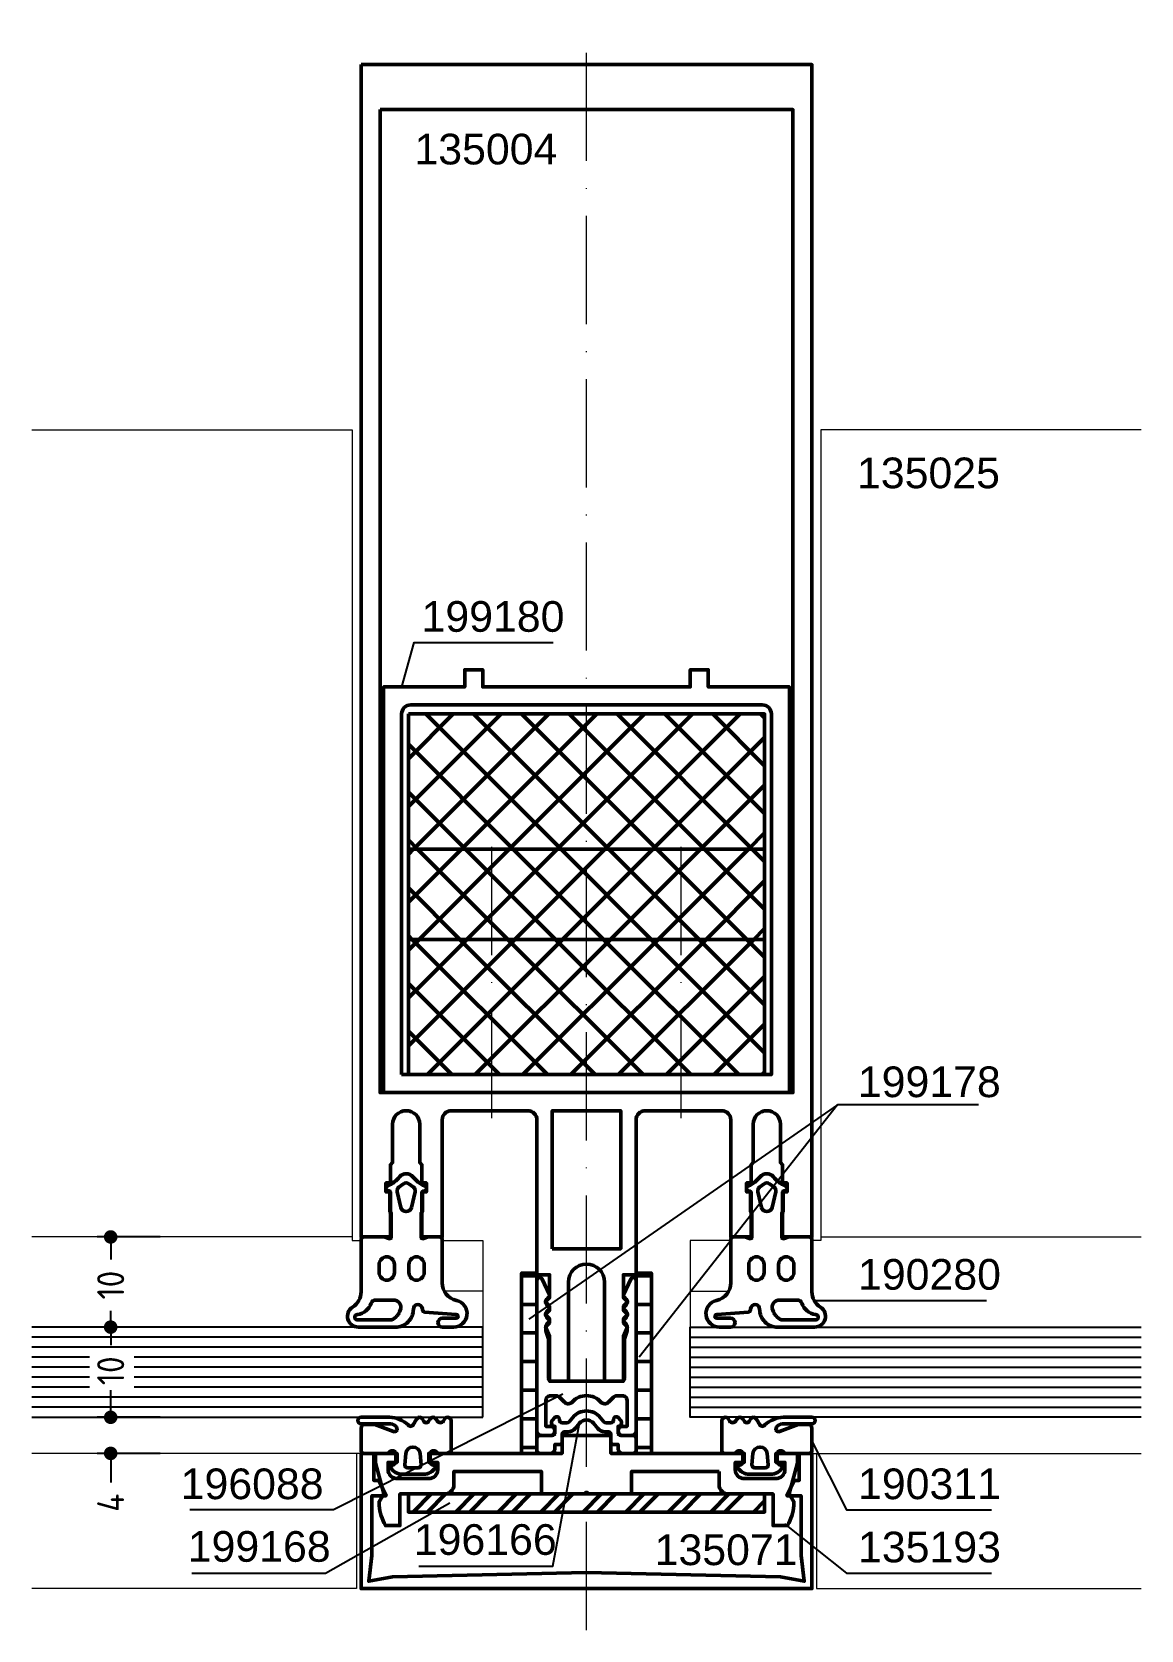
# Model space of a CAD drawing. Header units: millimetres. Extents: x -62 to 61, y -28 to 150.
import ezdxf
from ezdxf.enums import TextEntityAlignment as Align

# ---------------------------------------------------------------- set-up
doc = ezdxf.new("R2010")
doc.units = ezdxf.units.MM
doc.linetypes.add('ACAD_ISO10W100', pattern=[18, 12, -3, 0, -3])
doc.layers.get('0').update_dxf_attribs({"linetype": 'CONTINUOUS'})
doc.layers.get('DEFPOINTS').update_dxf_attribs({"linetype": 'CONTINUOUS'})
for name, color, linetype, lineweight in [('AM_5', 3, 'CONTINUOUS', 25), ('AM_C', 50, 'CONTINUOUS', 50), ('AM_S', 80, 'CONTINUOUS', 50), ('Cent3', 70, 'ACAD_ISO10W100', 18), ('Cont2', 2, 'CONTINUOUS', 25), ('Cont3', 70, 'CONTINUOUS', 18)]:
    doc.layers.add(name, color=color, linetype=linetype, lineweight=lineweight)
doc.styles.add('HBS_DIMTEXTSTYLE', font='isocp.shx')
doc.styles.add('SWISSL', font='swissl.ttf')
doc.dimstyles.new('Konstruktionsschnitt 1-1$0', dxfattribs={"dimtxt": 3, "dimasz": 1.5, "dimexe": 1.5, "dimexo": 1.5, "dimgap": 1.5, "dimtad": 0, "dimdsep": 46, "dimtxsty": 'HBS_DIMTEXTSTYLE', "dimblk": 'PUNKT', "dimcen": 0, "dimclrd": 3, "dimclre": 3, "dimclrt": 2, "dimadec": 1, "dimazin": 2, "dimtfac": 0.7, "dimtofl": 0, "dimtmove": 0, "dimatfit": 3, "dimfxl": 0, "dimtolj": 1, "dimtzin": 0, "dimarcsym": 0})

# ---------------------------------------------------------------- blocks, each defined once
blk = doc.blocks.new('WI190474')
for points in [[(0, -0.3, -0.414214), (0.3, 0), (2.8, 0, -0.414214), (3.2, -0.4), (3.2, -1.54), (2.42, -3.59, 0.786113), (2.9, -3.92, 0.262074), (3.28, -3.28), (3.28, 0, -1), (4, 0), (4, -3.17, -0.174474), (3.15, -5.24, 0.57735), (3.15, -5.76), (3.8, -6.14, -0.57735), (3.8, -6.83), (3.55, -6.97, 0.57735), (3.55, -7.49), (3.8, -7.64, -0.57735), (3.8, -8.33), (3.6, -8.45, 0.56351), (3.59, -9.13), (3.8, -9.25, -0.767327), (3.6, -10), (0.3, -10, -0.414214), (0, -9.7), (0, -8.57, -0.267949), (0.1, -8.4, 0.767327), (-0.1, -7.65), (-0.9, -7.65, 0.414214), (-1.3, -8.05, -0.592453), (-1.61, -8.22, -0.255924), (-2.3, -6.95), (-2.3, -4.55, -0.255924), (-1.61, -3.28, -0.592453), (-1.3, -3.45, 0.414214), (-0.9, -3.85), (-0.1, -3.85, 0.767327), (0.1, -3.1, -0.267949), (0, -2.93), (0, -0.3)], [(-0.03, -4.95), (-1.28, -4.85, 0.438367), (-1.6, -5.15), (-1.6, -6.35, 0.438367), (-1.28, -6.65), (-0.03, -6.55, 0.921414), (-0.03, -4.95)]]:
    blk.add_lwpolyline(points, format="xyb", close=True)
blk = doc.blocks.new('WI196066')
blk.add_lwpolyline([(-2, -5.2, 0.414214), (-1.7, -5.5), (-0.3, -5.5, 0.414214), (0, -5.2), (0, -3.8, -0.414214), (0.3, -3.5), (0.99, -3.5, 0.636988), (1.64, -3.81), (1.97, -3.53, 0.699969), (1.78, -3), (1.7, -3, -0.414214), (1.4, -2.7), (1.4, -2.17, -0.221695), (1.51, -1.94), (1.99, -1.53, 0.466308), (1.99, 1.53), (1.51, 1.94, -0.221695), (1.4, 2.17), (1.4, 2.7, -0.414214), (1.7, 3), (1.78, 3, 0.699969), (1.97, 3.53), (1.64, 3.81, 0.636988), (0.99, 3.5), (0.3, 3.5, -0.414214), (0, 3.8), (0, 5.2, 0.414214), (-0.3, 5.5), (-1.7, 5.5, 0.414214), (-2, 5.2), (-2, 4, 0.414214), (-1.5, 3.5), (-1, 3.5), (-1, 2.9, 0.414214), (-0.8, 2.7), (0.1, 2.7, -0.414214), (0.4, 2.4), (0.4, 2.03, 0.221695), (0.76, 1.26), (1.35, 0.77, -0.466308), (1.35, -0.77), (0.76, -1.26, 0.221695), (0.4, -2.03), (0.4, -2.4, -0.414214), (0.1, -2.7), (-0.8, -2.7, 0.414214), (-1, -2.9), (-1, -3.5), (-1.5, -3.5, 0.414214), (-2, -4), (-2, -5.2)], format="xyb", close=True)
blk = doc.blocks.new('WI196088')
blk.add_lwpolyline([(11.2, 5.5, -0.803179), (11.33, 4.93), (9.58, 4.12, -0.314902), (9.36, 4.16), (9.08, 4.44, 0.198912), (8.93, 4.5), (8.67, 4.5, 0.198912), (8.52, 4.44), (8.24, 4.16, -0.414214), (7.96, 4.16), (7.68, 4.44, 0.198912), (7.53, 4.5), (7.27, 4.5, 0.198912), (7.12, 4.44), (6.84, 4.16, -0.414214), (6.56, 4.16), (6.28, 4.44, 0.198912), (6.13, 4.5), (5.56, 4.5, 0.087489), (5.49, 4.49), (4.7, 4.2), (0.3, 4.2, 0.414214), (0, 3.9), (0, -3.9, 0.414214), (0.3, -4.2), (4.7, -4.2), (5.49, -4.49, 0.087489), (5.56, -4.5), (6.13, -4.5, 0.198912), (6.28, -4.44), (6.56, -4.16, -0.414214), (6.84, -4.16), (7.12, -4.44, 0.198912), (7.27, -4.5), (7.53, -4.5, 0.198912), (7.68, -4.44), (7.96, -4.16, -0.414214), (8.24, -4.16), (8.52, -4.44, 0.198912), (8.67, -4.5), (8.93, -4.5, 0.198912), (9.08, -4.44), (9.36, -4.16, -0.314902), (9.58, -4.12), (11.33, -4.93, -0.803179), (11.2, -5.5), (-5.5, -5.5, -0.414214), (-6, -5), (-6, -4, -1), (-5, -4), (-5, -4.5), (-2.1, -4.5, 0.414214), (-1.6, -4), (-1.6, -3.37, 0.198912), (-1.75, -3.01), (-2.32, -2.44, -0.430615), (-2.3, -1.57, 0.447214), (-2.3, 1.57, -0.430615), (-2.32, 2.44), (-1.75, 3.01, 0.198912), (-1.6, 3.37), (-1.6, 4, 0.414214), (-2.1, 4.5), (-5, 4.5), (-5, 4, -1), (-6, 4), (-6, 5, -0.414214), (-5.5, 5.5), (11.2, 5.5)], format="xyb", close=True)
blk = doc.blocks.new('WI135071')
blk.add_lwpolyline([(-13.2, 0), (-13.7, 21.51), (-14.17, 24.15), (-11.34, 23.8), (-4.7, 23.8), (-4.7, 22.23), (-3, 23.02), (-3, 23.6), (0, 23.6), (0, 25), (-15, 25), (-15, -25), (0, -25), (0, -23.6), (-3, -23.6), (-3, -23.02), (-4.7, -22.23), (-4.7, -23.8), (-11.34, -23.8), (-14.17, -24.15), (-13.7, -21.51), (-13.2, 0)], close=True)
blk = doc.blocks.new('PUNKT')
at = {"color": 0, "linetype": 'Continuous'}
blk.add_line((-0.5, 0), (-1, 0), dxfattribs=at)
at = {"color": 0, "linetype": 'Continuous', "const_width": 0.5}
blk.add_lwpolyline([(-0.25, 0, 1), (0.25, 0, 1)], format="xyb", close=True, dxfattribs=at)
blk = doc.blocks.new('*D11')
at = {"layer": 'AM_5', "color": 3, "lineweight": -2, "transparency": 16777216}
for p, q in [((-47.27, 6), (-54.27, 6)), ((-52.77, 4.5), (-52.77, 4.01)), ((-52.77, -2.5), (-52.77, -1.69)), ((-47.27, -4), (-54.27, -4))]:
    blk.add_line(p, q, dxfattribs=at)
at = {"layer": 'DEFPOINTS', "color": 0, "transparency": 16777216}
for p in [(-45.77, 6), (-52.77, -4), (-45.77, -4)]:
    blk.add_point(p, dxfattribs=at)
at = {"layer": 'AM_5', "color": 3, "lineweight": -2, "transparency": 16777216, "xscale": 1.5, "yscale": 1.5, "zscale": 1.5}
for p, rotation in [((-52.77, 6), 90), ((-52.77, -4), 270)]:
    blk.add_blockref('PUNKT', p, dxfattribs=dict(at, rotation=rotation))
at = {"layer": 'AM_5', "color": 2, "transparency": 16777216, "insert": (-52.77, 1.16), "char_height": 3, "attachment_point": 5, "rotation": 90, "style": 'HBS_DIMTEXTSTYLE'}
blk.add_mtext('\\A1;10', dxfattribs=at)
blk = doc.blocks.new('*D10')
at = {"layer": 'AM_5', "color": 3, "lineweight": -2, "transparency": 16777216}
for p, q in [((-52.77, -2.5), (-52.77, -1)), ((-47.32, -4), (-54.27, -4)), ((-47.27, -8), (-54.27, -8)), ((-52.77, -9.5), (-52.77, -11.22))]:
    blk.add_line(p, q, dxfattribs=at)
at = {"layer": 'DEFPOINTS', "color": 0, "transparency": 16777216}
for p in [(-52.77, -4), (-45.82, -4), (-45.77, -8)]:
    blk.add_point(p, dxfattribs=at)
at = {"layer": 'AM_5', "color": 3, "lineweight": -2, "transparency": 16777216, "xscale": 1.5, "yscale": 1.5, "zscale": 1.5}
for p, rotation in [((-52.77, -4), 270), ((-52.77, -8), 90)]:
    blk.add_blockref('PUNKT', p, dxfattribs=dict(at, rotation=rotation))
at = {"layer": 'AM_5', "color": 2, "transparency": 16777216, "insert": (-52.77, -13.47), "char_height": 3, "attachment_point": 5, "rotation": 90, "style": 'HBS_DIMTEXTSTYLE'}
blk.add_mtext('\\A1;4', dxfattribs=at)
blk = doc.blocks.new('*D9')
at = {"layer": 'AM_5', "color": 3, "lineweight": -2, "transparency": 16777216}
for p, q in [((-47.27, 16), (-54.27, 16)), ((-52.77, 14.5), (-52.77, 13.51)), ((-52.77, 7.5), (-52.77, 7.81)), ((-47.27, 6), (-54.27, 6))]:
    blk.add_line(p, q, dxfattribs=at)
at = {"layer": 'DEFPOINTS', "color": 0, "transparency": 16777216}
for p in [(-45.77, 16), (-52.77, 6), (-45.77, 6)]:
    blk.add_point(p, dxfattribs=at)
at = {"layer": 'AM_5', "color": 3, "lineweight": -2, "transparency": 16777216, "xscale": 1.5, "yscale": 1.5, "zscale": 1.5}
for p, rotation in [((-52.77, 16), 90), ((-52.77, 6), 270)]:
    blk.add_blockref('PUNKT', p, dxfattribs=dict(at, rotation=rotation))
at = {"layer": 'AM_5', "color": 2, "transparency": 16777216, "insert": (-52.77, 10.66), "char_height": 3, "attachment_point": 5, "rotation": 90, "style": 'HBS_DIMTEXTSTYLE'}
blk.add_mtext('\\A1;10', dxfattribs=at)
blk = doc.blocks.new('*U12', base_point=(200.25, 60.57))
for p, q in [((200.25, 70.57), (250.25, 70.57)), ((200.25, 69.46), (250.25, 69.46)), ((200.25, 68.35), (250.25, 68.35)), ((200.25, 67.24), (250.25, 67.24)), ((200.25, 66.13), (250.25, 66.13)), ((200.25, 65.02), (250.25, 65.02)), ((200.25, 63.91), (250.25, 63.91)), ((200.25, 62.8), (250.25, 62.8)), ((200.25, 61.68), (250.25, 61.68))]:
    blk.add_line(p, q)
blk.add_lwpolyline([(250.25, 60.57), (200.25, 60.57), (200.25, 70.57), (250.25, 70.57)])
blk = doc.blocks.new('*U13', base_point=(177.25, 60.57))
for p, q in [((177.25, 70.57), (127.25, 70.57)), ((177.25, 70.57), (127.25, 70.57)), ((177.25, 69.46), (127.25, 69.46)), ((177.25, 60.57), (177.25, 70.57)), ((177.25, 68.35), (127.25, 68.35)), ((133.62, 67.24), (127.25, 67.24)), ((133.62, 66.13), (127.25, 66.13)), ((177.25, 67.24), (138.6, 67.24)), ((177.25, 66.13), (138.6, 66.13)), ((133.62, 65.02), (127.25, 65.02)), ((133.62, 63.91), (127.25, 63.91)), ((177.25, 65.02), (138.6, 65.02)), ((177.25, 63.91), (138.6, 63.91)), ((177.25, 62.8), (127.25, 62.8)), ((177.25, 61.68), (127.25, 61.68)), ((127.25, 60.57), (177.25, 60.57))]:
    blk.add_line(p, q)
blk = doc.blocks.new('WI135193')
blk.add_lwpolyline([(-2, -14.7), (-3.5, -14.7, 0.414214), (-4.5, -15.7), (-4.5, -20.7), (-8, -20.7), (-8, -22.3), (-7.73, -22.44, 0.116424), (-5.5, -23), (-5.37, -23), (-4.47, -22.49), (-1.06, -23.4), (0, -23.4), (0, -21), (-1, -21), (-1, -22), (-1.8, -22, -0.414214), (-2.8, -21), (-2.8, -17.5, -0.414214), (-1.8, -16.5), (-1, -16.5), (-1, -17.5), (0, -17.5), (0, -2.7), (2, -2.7), (2, 2.7), (0, 2.7), (0, 17.5), (-1, 17.5), (-1, 16.5), (-1.8, 16.5, -0.414214), (-2.8, 17.5), (-2.8, 21, -0.414214), (-1.8, 22), (-1, 22), (-1, 21), (0, 21), (0, 23.4), (-1.06, 23.4), (-4.47, 22.49), (-5.37, 23), (-5.5, 23, 0.116424), (-7.73, 22.44), (-8, 22.3), (-8, 20.7), (-4.5, 20.7), (-4.5, 15.7, 0.414214), (-3.5, 14.7), (-2, 14.7), (-2, 5), (-4.5, 5), (-4.5, 0.2), (-4.3, 0), (-4.5, -0.2), (-4.5, -5), (-2, -5), (-2, -14.7)], format="xyb", close=True)
blk = doc.blocks.new('WI190280')
for points in [[(-6.09, 0, -0.258199), (-7.78, 0.94, 0.752939), (-10, 0.3), (-10, -3.8, 0.414214), (-8, -5.8, -0.961648), (-7.96, -6.8, 0.233259), (-8.34, -7.02), (-8.6, -10.55, -1.005729), (-9, -10.55), (-9, -9.03, 1), (-10, -9.03), (-10, -10.25, 0.897967), (-7.03, -10.57, -0.35262), (-5.08, -9), (-0.3, -9, 0.414214), (0, -8.7), (0, -7.43), (-0.19, -6.92, -0.520293), (0, -6.65), (2.66, -6.65), (2.8, -6.8), (4.8, -6.8, -0.596289), (5.09, -6.85), (5.09, -6.95, 0.847054), (5.67, -7.05, -0.130361), (6.67, -5.75, 0.439074), (6.7, -4.28, -0.133324), (5.68, -2.95, 0.847054), (5.1, -3.05), (5.1, -3.15, -0.577816), (4.8, -3.2), (2.8, -3.2), (2.65, -3.35), (0, -3.35, -0.52048), (-0.19, -3.08), (0, -2.56), (0, -0.3, 0.414214), (-0.3, 0), (-6.09, 0)], [(-7, -1.59, 0.322155), (-7.34, -1.12, -0.284723), (-8.6, 0.4, 1), (-9.2, 0.4), (-9.2, -3.37, 0.227309), (-8.11, -4.34, 0.537319), (-7, -3.6), (-7, -1.59)], [(-3.05, -2), (-3.95, -2, 1), (-3.95, -3.7), (-3.05, -3.7, 1), (-3.05, -2)], [(-3.05, -5.3, -1), (-3.05, -7), (-3.95, -7, -1), (-3.95, -5.3), (-3.05, -5.3)], [(3.27, -5.58), (5, -5.99, 0.29188), (5.51, -5.81), (5.9, -5.31, 0.344328), (5.9, -4.69), (5.51, -4.19, 0.29188), (5, -4.01), (3.27, -4.42, 0.794214), (3.27, -5.58)]]:
    blk.add_lwpolyline(points, format="xyb", close=True)
blk = doc.blocks.new('*X8')
at = {"color": 0}
for p, q in [((34, 9.64), (44.11, 19.75)), ((34, 14.94), (38.81, 19.75)), ((37.21, 19.75), (49, 7.96)), ((42.51, 19.75), (49, 13.26)), ((47.81, 19.75), (49, 18.56)), ((49, 14.03), (54.72, 19.75)), ((49, 19.34), (49.41, 19.75)), ((53.12, 19.75), (59, 13.87)), ((58.42, 19.75), (59, 19.17)), ((59, 8.12), (70.63, 19.75)), ((59, 13.43), (65.32, 19.75)), ((59, 18.73), (60.02, 19.75)), ((63.72, 19.75), (74, 9.47)), ((69.03, 19.75), (74, 14.78)), ((34, 4.34), (49, 19.34)), ((49, 8.73), (59, 18.73)), ((49, 18.56), (59, 8.56)), ((59, 19.17), (74, 4.17)), ((59, 2.82), (74, 17.82)), ((34, 17.65), (49, 2.65)), ((34, -0.97), (49, 14.03)), ((49, 3.43), (59, 13.43)), ((49, 13.26), (59, 3.26)), ((59, 13.87), (74, -1.13)), ((59, -2.48), (74, 12.52)), ((34, 12.35), (49, -2.65)), ((34, -6.27), (49, 8.73)), ((49, -1.88), (59, 8.12)), ((49, 7.96), (59, -2.04)), ((59, 8.56), (74, -6.44)), ((59, -7.79), (74, 7.21)), ((34, 7.05), (49, -7.95)), ((34, -11.57), (49, 3.43)), ((49, -7.18), (59, 2.82)), ((49, 2.65), (59, -7.35)), ((59, 3.26), (74, -11.74)), ((59, -13.09), (74, 1.91)), ((34, 1.74), (49, -13.26)), ((34, -16.88), (49, -1.88)), ((49, -12.48), (59, -2.48)), ((49, -2.65), (59, -12.65)), ((59, -2.04), (74, -17.04)), ((59, -18.39), (74, -3.39)), ((34, -3.56), (49, -18.56)), ((36.43, -19.75), (49, -7.18)), ((49, -17.79), (59, -7.79)), ((49, -7.95), (59, -17.95)), ((59, -7.35), (71.4, -19.75)), ((62.95, -19.75), (74, -8.7)), ((34, -8.86), (44.89, -19.75)), ((34, -14.17), (39.58, -19.75)), ((41.73, -19.75), (49, -12.48)), ((49, -13.26), (55.49, -19.75)), ((52.34, -19.75), (59, -13.09)), ((59, -12.65), (66.1, -19.75)), ((68.25, -19.75), (74, -14)), ((34, -19.47), (34.28, -19.75)), ((47.04, -19.75), (49, -17.79)), ((49, -18.56), (50.19, -19.75)), ((57.64, -19.75), (59, -18.39)), ((59, -17.95), (60.8, -19.75)), ((73.55, -19.75), (74, -19.3))]:
    blk.add_line(p, q, dxfattribs=at)
blk = doc.blocks.new('WI199180')
for points in [[(32, 22.5), (77, 22.5), (77, 13.5), (78.9, 13.5), (78.9, 11.5), (77, 11.5), (77, -11.5), (78.9, -11.5), (78.9, -13.5), (77, -13.5), (77, -22.5), (32, -22.5), (32, 22.5)], [(49, 19.75), (34, 19.75), (34, -19.75), (49, -19.75)], [(59, 19.75), (49, 19.75), (49, -19.75), (59, -19.75)], [(74, 19.75), (59, 19.75), (59, -19.75), (74, -19.75)]]:
    blk.add_lwpolyline(points, close=True)
blk.add_lwpolyline([(34, 20.5), (74, 20.5, -0.414214), (75, 19.5), (75, -19.5, -0.414214), (74, -20.5), (34, -20.5), (34, 20.5)], format="xyb", close=True)
at = {"linetype": 'CONTINUOUS'}
blk.add_blockref('*X8', (0, 0), dxfattribs=at)
blk = doc.blocks.new('WI135004')
blk.add_lwpolyline([(146, 25), (146, -25), (16, -25), (16, -21.75), (21, -21.75), (21, -22.25), (22, -22.25), (22, -21.75), (24, -21.75), (24.25, -21.5), (28.5, -21.5, 1), (28.5, -18.5), (24.25, -18.5), (24, -18.25), (22, -18.25), (22, -17.75), (21, -17.75), (21, -18.25), (16, -18.25), (16, -16), (29, -16, 0.414214), (30, -15), (30, -6.5, 0.414214), (29, -5.5), (11.8, -5.5), (11.8, -4.1), (9.28, -4.1), (8.8, -4.58), (8.32, -4.1), (7.88, -4.1), (7.4, -4.58), (6.92, -4.1), (6.48, -4.1), (6.05, -4.54), (5, -4.1), (0, -4.1), (0, -2), (11, -2, 1), (11, 2), (0, 2), (0, 4.1), (5, 4.1), (6.05, 4.54), (6.48, 4.1), (6.92, 4.1), (7.4, 4.58), (7.88, 4.1), (8.32, 4.1), (8.8, 4.58), (9.28, 4.1), (11.8, 4.1), (11.8, 5.5), (29, 5.5, 0.414214), (30, 6.5), (30, 15, 0.414214), (29, 16), (16, 16), (16, 18.25), (21, 18.25), (21, 17.75), (22, 17.75), (22, 18.25), (24, 18.25), (24.25, 18.5), (28.5, 18.5, 1), (28.5, 21.5), (24.25, 21.5), (24, 21.75), (22, 21.75), (22, 22.25), (21, 22.25), (21, 21.75), (16, 21.75), (16, 25), (146, 25)], format="xyb", close=True)
for points in [[(141, 22.9), (141, -22.9), (32, -22.9), (32, 22.9), (141, 22.9)], [(14.7, 3.8), (14.7, -3.8), (30, -3.8), (30, 3.8), (14.7, 3.8)]]:
    blk.add_lwpolyline(points, close=True)
blk = doc.blocks.new('WI199168')
h = blk.add_hatch()
h.set_pattern_fill('ANSI32', color=256, scale=0.35, style=0)
h.paths.add_polyline_path([(-19.75, -4.5), (19.75, -4.5), (19.75, -6.5), (-19.75, -6.5)])
blk.add_lwpolyline([(-19.75, -4.5), (19.75, -4.5), (19.75, -6.5), (-19.75, -6.5), (-19.75, -4.5)])
blk = doc.blocks.new('WI199178')
h = blk.add_hatch()
h.set_pattern_fill('ANSI31', color=256, angle=45)
h.set_pattern_definition([(90, (-1, -3e-10), (-3.175, -4e-17), [])])
h.paths.add_polyline_path([(11, 5.5), (11, 7.2), (-4.75, 7.2), (-3.89, 5.5)])
h.paths.add_polyline_path([(-3.89, 5.5), (-4.75, 7.2), (-9, 7.2), (-9, 5.5)])
blk.add_lwpolyline([(-9, 7.2), (-9, 5.5), (11, 5.5), (11, 7.2)], close=True)

msp = doc.modelspace()

# ---------------------------------------------------------------- linework, layer by layer
at = {"layer": 'AM_5'}
msp.add_line((27.836, 30.641), (-6.4, 6.882), dxfattribs=at)
for points in [[(-20.462, 77), (-19.111, 81.905), (-3.693, 81.905)], [(43.458, 30.641), (27.836, 30.641), (5.83, 2.658)], [(25.246, 8.951), (28.331, 8.951), (44.363, 8.951)], [(-2.625, -1.437), (-28.072, -14.275), (-44, -14.275)], [(-18.581, -20.516), (-3.739, -20.516), (-0.766, -4.653)], [(25, -6.633), (28.84, -14.275), (44.897, -14.275)], [(-43.756, -21.281), (-28.944, -21.281), (-15.161, -13.5)], [(21.958, -15.8), (28.84, -21.281), (44.897, -21.281)]]:
    msp.add_lwpolyline(points, dxfattribs=at)
at = {"layer": 'Cent3'}
for p, q in [((0, -27.588), (0, 149.616)), ((-10.5, 29.161), (-10.5, 63.366)), ((10.5, 29.161), (10.5, 63.366))]:
    msp.add_line(p, q, dxfattribs=at)
at = {"layer": 'Cont3'}
for p, q in [((-26, 16), (-61.5, 16)), ((26, 16), (61.5, 16)), ((-11.5, 10), (-15.774, 10)), ((11.5, 10), (15.774, 10)), ((-25, -8), (-61.5, -8)), ((25, -8), (61.5, -8))]:
    msp.add_line(p, q, dxfattribs=at)
for points in [[(-61.5, 105.5), (-26, 105.5), (-26, 15.6), (-25, 15.6)], [(61.5, 105.5), (26, 105.5), (26, 15.6), (25, 15.6)], [(-16, 15.6), (-11.5, 15.6), (-11.5, 6)], [(16, 15.6), (11.5, 15.6), (11.5, 6)], [(-25.5, -8), (-25.5, -23), (-61.5, -23)], [(25.5, -8), (25.5, -23), (61.5, -23)]]:
    msp.add_lwpolyline(points, dxfattribs=at)

# ---------------------------------------------------------------- block references
at = {"layer": 'AM_C', "rotation": 90}
for name, p in [('WI190280', (-25, 16)), ('WI199178', (0, 1)), ('WI196088', (0, 0)), ('WI196066', (0, -6)), ('WI190474', (-25, -8))]:
    msp.add_blockref(name, p, dxfattribs=at)
at = {"layer": 'AM_C', "xscale": -1, "rotation": 270}
for name, p in [('WI190280', (25, 16)), ('WI199178', (0, 1)), ('WI190474', (25, -8))]:
    msp.add_blockref(name, p, dxfattribs=at)
at = {"layer": 'AM_C'}
msp.add_blockref('WI199168', (0, -8), dxfattribs=at)
at = {"layer": 'AM_S', "rotation": 90}
for name, p in [('WI135004', (0, 0)), ('WI199180', (0, 0)), ('WI135193', (0, -8)), ('WI135071', (0, -8))]:
    msp.add_blockref(name, p, dxfattribs=at)
at = {"layer": 'Cont2'}
for name, p in [('*U13', (-11.5, -4)), ('*U12', (11.5, -4))]:
    msp.add_blockref(name, p, dxfattribs=at)

# ---------------------------------------------------------------- texts
at = {"layer": 'AM_5', "color": 2, "style": 'SWISSL'}
for s, p in [('135004', (-19.08, 134.928)), ('135025', (30, 99.022)), ('199180', (-18.292, 83.105)), ('199178', (30.094, 31.503)), ('190280', (30.115, 10.151)), ('190311', (30.115, -13.075)), ('196166 ', (-19.154, -19.252)), ('199168 ', (-44.22, -20.017)), ('135071', (7.557, -20.39)), ('135193', (30.115, -20.081))]:
    msp.add_text(s, height=3.4, dxfattribs=at).set_placement(p)
msp.add_text('196088', height=3.4, dxfattribs=at).set_placement((-29.159, -13.075), align=Align.RIGHT)

# ---------------------------------------------------------------- dimensions: what is measured, and where the dimension line sits
at = {"layer": 'AM_5'}
for base, p1, p2, picture, middle in [((-52.767, 6), (-45.774, 16), (-45.774, 6), '*D9', (-52.767, 10.66)), ((-52.767, -4), (-45.774, 6), (-45.774, -4), '*D11', (-52.767, 1.157)), ((-52.774, -4), (-45.774, -8), (-45.817, -4), '*D10', (-52.774, -13.471))]:
    dim = msp.add_linear_dim(base=base, p1=p1, p2=p2, angle=90, dimstyle='Konstruktionsschnitt 1-1$0', dxfattribs=at)
    dim.commit()
    dim.dimension.update_dxf_attribs({"geometry": picture, "text_midpoint": middle, "dimtype": 160})

doc.saveas('drawing.dxf')
